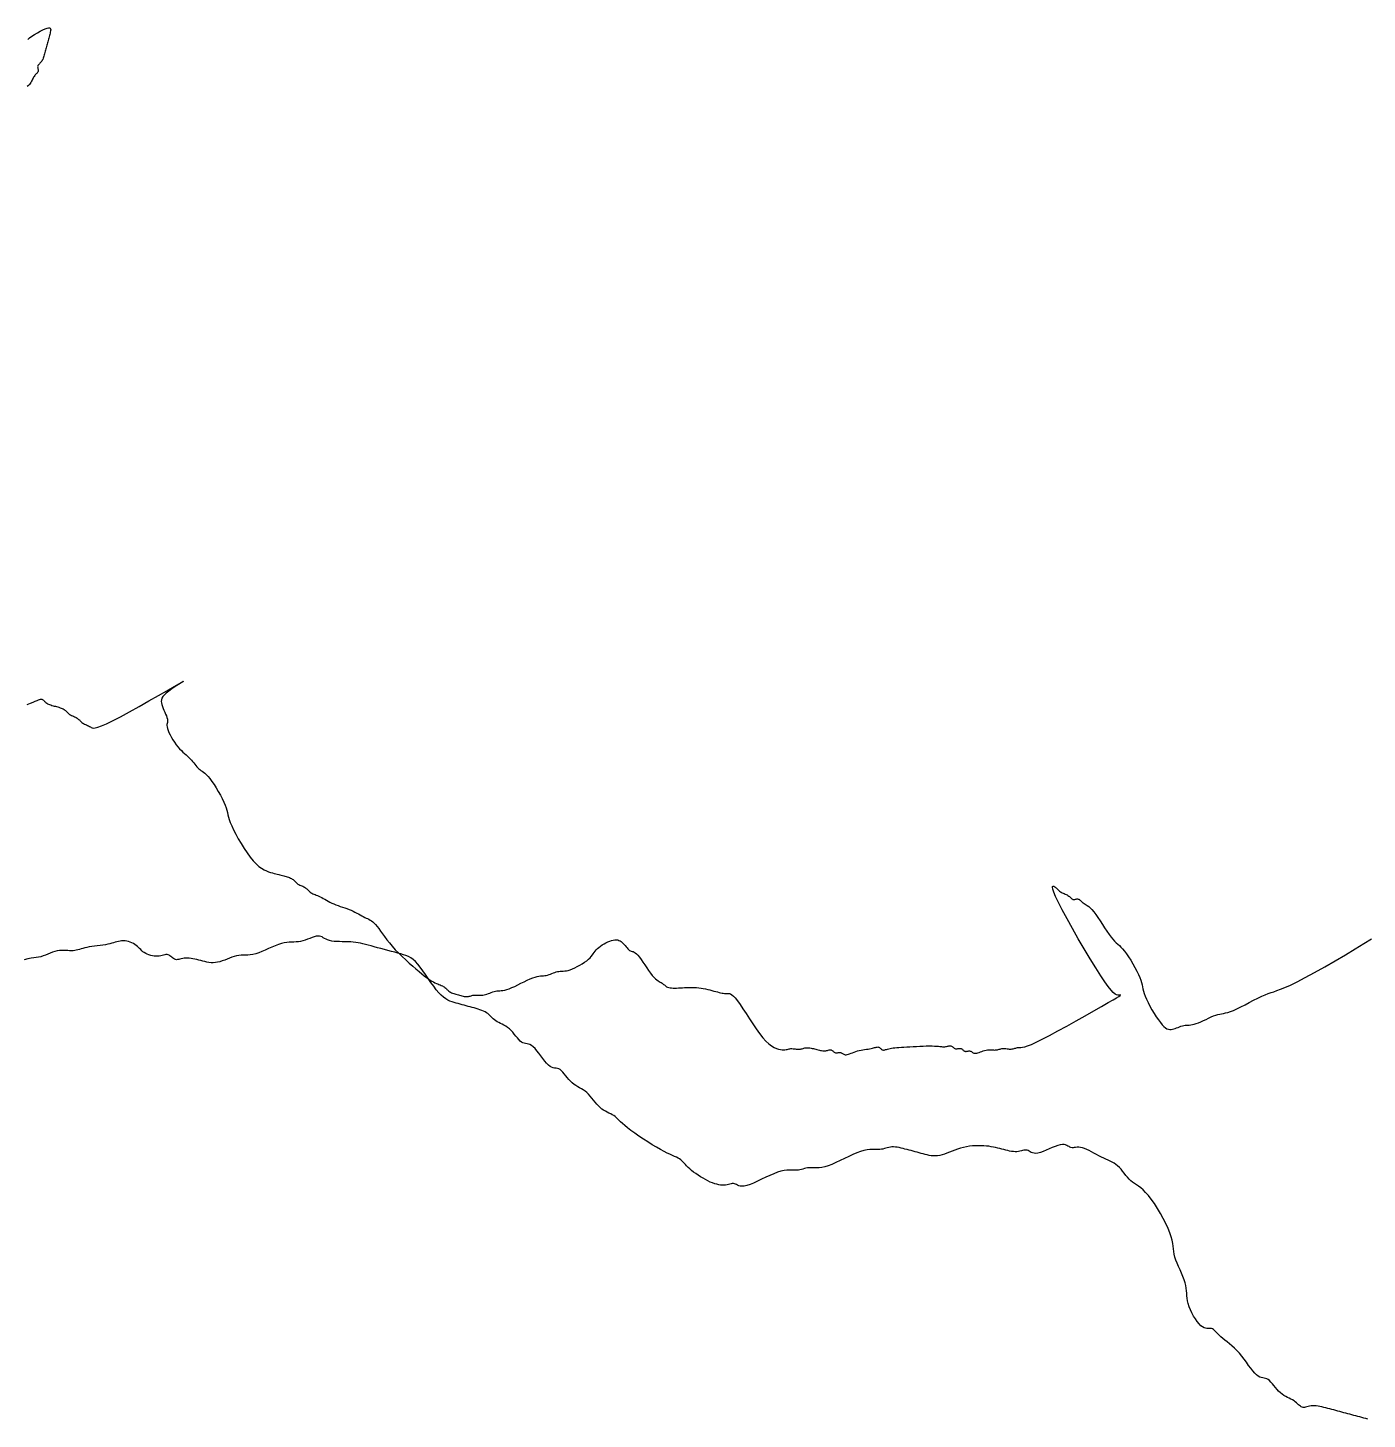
# Model space of a CAD drawing. Header units: metres. Extents: x 99558 to 100592, y 49739 to 50255.
# Drawn here: x 100033.443 to 100034.606, y 50051.975 to 50053.183 of the extents above; entities that cross this region are included whole.
import ezdxf

# ---------------------------------------------------------------- set-up
doc = ezdxf.new("R2010")
doc.units = ezdxf.units.M
doc.header["$MEASUREMENT"] = 0
doc.layers.add('Vegetation', color=100, linetype='Continuous')

# ---------------------------------------------------------------- blocks, each defined once
blk = doc.blocks.new('TREE-01')
for points in [[(65.065, 35.585), (65.015, 35.635), (64.965, 35.685), (64.915, 35.735), (64.865, 35.785), (64.815, 35.835), (64.765, 35.885), (64.715, 35.935), (64.665, 35.985), (64.615, 36.035), (64.565, 36.085), (64.515, 36.135), (64.465, 36.185), (64.415, 36.235), (64.365, 36.285), (64.315, 36.335), (64.265, 36.385), (64.215, 36.435), (64.165, 36.485), (64.115, 36.535), (64.065, 36.585), (64.015, 36.635), (63.965, 36.684), (63.915, 36.731), (63.865, 36.776), (63.815, 36.818), (63.765, 36.857), (63.715, 36.89), (63.665, 36.918), (63.615, 36.94), (63.566, 36.958), (63.518, 36.972), (63.473, 36.985), (63.431, 36.997), (63.393, 37.012), (63.359, 37.029), (63.331, 37.051), (63.309, 37.079), (63.292, 37.113), (63.277, 37.151), (63.264, 37.193), (63.252, 37.238), (63.237, 37.286), (63.22, 37.335), (63.198, 37.384), (63.17, 37.435), (63.137, 37.485), (63.102, 37.538), (63.064, 37.593), (63.027, 37.651), (62.991, 37.712), (62.959, 37.779), (62.931, 37.851), (62.909, 37.929), (62.891, 38.01), (62.877, 38.093), (62.864, 38.176), (62.851, 38.255), (62.837, 38.329), (62.82, 38.395), (62.798, 38.451), (62.77, 38.495), (62.737, 38.531), (62.701, 38.562), (62.664, 38.592), (62.627, 38.626), (62.591, 38.666), (62.559, 38.718), (62.531, 38.784), (62.509, 38.868), (62.491, 38.967), (62.477, 39.079), (62.464, 39.201), (62.451, 39.328), (62.437, 39.459), (62.419, 39.59), (62.397, 39.717), (62.369, 39.839), (62.337, 39.954), (62.301, 40.064), (62.264, 40.167), (62.227, 40.264), (62.191, 40.354), (62.158, 40.439), (62.13, 40.517), (62.108, 40.589), (62.091, 40.654), (62.077, 40.714), (62.064, 40.767), (62.051, 40.814), (62.037, 40.854), (62.019, 40.889), (61.997, 40.917), (61.969, 40.939), (61.937, 40.958), (61.901, 40.978), (61.864, 41), (61.826, 41.029), (61.791, 41.067), (61.758, 41.117), (61.73, 41.183), (61.708, 41.267), (61.693, 41.366), (61.683, 41.475), (61.68, 41.591), (61.683, 41.711), (61.693, 41.83), (61.708, 41.944), (61.73, 42.05), (61.758, 42.144), (61.791, 42.229), (61.826, 42.307), (61.864, 42.383), (61.901, 42.458), (61.937, 42.537), (61.969, 42.622), (61.997, 42.716), (62.019, 42.822), (62.037, 42.937), (62.051, 43.058), (62.064, 43.183), (62.077, 43.307), (62.091, 43.428), (62.108, 43.543), (62.13, 43.649), (62.158, 43.744), (62.191, 43.83), (62.227, 43.914), (62.264, 43.999), (62.301, 44.09), (62.337, 44.193), (62.369, 44.311), (62.397, 44.449), (62.419, 44.61), (62.435, 44.79), (62.444, 44.983), (62.447, 45.182), (62.444, 45.381), (62.435, 45.574), (62.419, 45.754), (62.397, 45.915), (62.369, 46.053), (62.337, 46.17), (62.301, 46.27), (62.264, 46.357), (62.227, 46.434), (62.191, 46.506), (62.158, 46.576), (62.13, 46.648), (62.108, 46.726), (62.091, 46.809), (62.077, 46.894), (62.064, 46.981), (62.051, 47.069), (62.037, 47.154), (62.019, 47.237), (61.997, 47.315), (61.969, 47.387), (61.936, 47.454), (61.897, 47.519), (61.855, 47.581), (61.81, 47.644), (61.763, 47.708), (61.713, 47.776), (61.664, 47.848), (61.614, 47.926), (61.564, 48.007), (61.513, 48.09), (61.463, 48.173), (61.413, 48.252), (61.363, 48.326), (61.313, 48.392), (61.263, 48.448), (61.213, 48.492), (61.164, 48.526), (61.117, 48.552), (61.072, 48.573), (61.029, 48.59), (60.991, 48.607), (60.958, 48.625), (60.93, 48.648), (60.907, 48.675), (60.888, 48.708), (60.869, 48.744), (60.846, 48.781), (60.818, 48.818), (60.78, 48.854), (60.729, 48.886), (60.663, 48.914), (60.579, 48.936), (60.482, 48.954), (60.375, 48.968), (60.263, 48.981), (60.151, 48.994), (60.044, 49.008), (59.946, 49.025), (59.863, 49.047), (59.796, 49.075), (59.746, 49.108), (59.708, 49.144), (59.679, 49.181), (59.657, 49.218), (59.637, 49.254), (59.618, 49.286), (59.596, 49.314), (59.568, 49.336), (59.534, 49.354), (59.496, 49.368), (59.454, 49.381), (59.409, 49.393), (59.361, 49.408), (59.312, 49.425), (59.262, 49.447), (59.212, 49.475), (59.162, 49.509), (59.112, 49.547), (59.062, 49.589), (59.012, 49.634), (58.962, 49.682), (58.912, 49.731), (58.862, 49.781), (58.812, 49.831), (58.761, 49.881), (58.708, 49.931), (58.654, 49.981), (58.596, 50.03), (58.534, 50.08), (58.467, 50.13), (58.395, 50.18), (58.317, 50.23), (58.234, 50.279), (58.145, 50.327), (58.053, 50.372), (57.958, 50.414), (57.86, 50.452), (57.761, 50.486), (57.661, 50.514), (57.561, 50.536), (57.462, 50.553), (57.365, 50.568), (57.27, 50.58), (57.177, 50.593), (57.089, 50.607), (57.006, 50.625), (56.928, 50.647), (56.856, 50.675), (56.789, 50.708), (56.727, 50.747), (56.669, 50.789), (56.614, 50.834), (56.562, 50.881), (56.511, 50.93), (56.461, 50.98), (56.411, 51.03), (56.361, 51.08), (56.311, 51.13), (56.261, 51.18), (56.211, 51.23), (56.161, 51.28), (56.111, 51.33), (56.061, 51.38), (56.01, 51.43), (55.96, 51.479), (55.91, 51.527), (55.86, 51.572), (55.81, 51.614), (55.76, 51.652), (55.71, 51.685), (55.66, 51.713), (55.61, 51.735), (55.56, 51.753), (55.51, 51.767), (55.46, 51.78), (55.41, 51.793), (55.36, 51.807), (55.31, 51.824), (55.26, 51.847), (55.21, 51.874), (55.157, 51.907), (55.099, 51.943), (55.035, 51.98), (54.961, 52.017), (54.876, 52.053), (54.776, 52.085), (54.66, 52.113), (54.526, 52.135), (54.378, 52.153), (54.221, 52.167), (54.059, 52.18), (53.898, 52.193), (53.741, 52.207), (53.593, 52.224), (53.459, 52.246), (53.343, 52.274), (53.243, 52.307), (53.158, 52.343), (53.084, 52.38), (53.019, 52.417), (52.962, 52.453), (52.909, 52.485), (52.859, 52.513), (52.809, 52.535), (52.759, 52.553), (52.709, 52.567), (52.659, 52.58), (52.609, 52.592), (52.559, 52.607), (52.509, 52.624), (52.459, 52.646), (52.408, 52.674), (52.355, 52.707), (52.298, 52.742), (52.233, 52.78), (52.16, 52.817), (52.074, 52.853), (51.974, 52.885), (51.858, 52.913), (51.725, 52.935), (51.578, 52.952), (51.423, 52.967), (51.266, 52.98), (51.112, 52.992), (50.967, 53.007), (50.836, 53.024), (50.724, 53.046), (50.636, 53.074), (50.569, 53.107), (50.519, 53.142), (50.482, 53.18), (50.455, 53.217), (50.434, 53.252), (50.413, 53.285), (50.391, 53.313), (50.363, 53.335), (50.329, 53.352), (50.291, 53.367), (50.249, 53.379), (50.204, 53.392), (50.156, 53.407), (50.107, 53.424), (50.057, 53.446), (50.007, 53.474), (49.957, 53.509), (49.907, 53.549), (49.857, 53.596), (49.807, 53.649), (49.757, 53.709), (49.707, 53.774), (49.657, 53.846), (49.607, 53.924), (49.558, 54.006), (49.51, 54.092), (49.465, 54.179), (49.423, 54.266), (49.385, 54.352), (49.352, 54.435), (49.324, 54.512), (49.301, 54.584), (49.284, 54.651), (49.27, 54.713), (49.257, 54.771), (49.244, 54.825), (49.23, 54.878), (49.212, 54.929), (49.19, 54.979), (49.162, 55.029), (49.128, 55.082), (49.087, 55.139), (49.04, 55.204), (48.987, 55.278), (48.927, 55.363), (48.862, 55.463), (48.79, 55.579), (48.712, 55.712), (48.63, 55.86), (48.547, 56.017), (48.465, 56.179), (48.385, 56.34), (48.312, 56.497), (48.245, 56.645), (48.19, 56.778), (48.145, 56.894), (48.111, 56.994), (48.085, 57.079), (48.065, 57.153), (48.047, 57.218), (48.03, 57.275), (48.012, 57.328), (47.989, 57.378), (47.962, 57.428), (47.929, 57.479), (47.893, 57.532), (47.856, 57.586), (47.819, 57.644), (47.783, 57.706), (47.751, 57.773), (47.723, 57.845), (47.701, 57.923), (47.683, 58.005), (47.669, 58.091), (47.656, 58.178), (47.643, 58.265), (47.629, 58.351), (47.611, 58.433), (47.589, 58.511), (47.561, 58.583), (47.529, 58.651), (47.493, 58.715), (47.456, 58.778), (47.419, 58.84), (47.383, 58.905), (47.35, 58.972), (47.322, 59.044), (47.3, 59.122), (47.283, 59.204), (47.268, 59.287), (47.256, 59.369), (47.243, 59.448), (47.229, 59.522), (47.211, 59.588), (47.189, 59.644), (47.161, 59.689), (47.129, 59.724), (47.093, 59.755), (47.056, 59.786), (47.018, 59.819), (46.983, 59.86), (46.95, 59.911), (46.922, 59.977), (46.9, 60.061), (46.883, 60.159), (46.868, 60.266), (46.856, 60.377), (46.843, 60.489), (46.828, 60.596), (46.811, 60.694), (46.789, 60.777), (46.761, 60.843), (46.728, 60.895), (46.693, 60.935), (46.655, 60.969), (46.618, 60.999), (46.582, 61.03), (46.55, 61.066), (46.522, 61.11), (46.5, 61.166), (46.482, 61.232), (46.468, 61.306), (46.455, 61.385), (46.443, 61.468), (46.428, 61.551), (46.411, 61.632), (46.389, 61.71), (46.361, 61.782), (46.328, 61.849), (46.292, 61.91), (46.255, 61.968), (46.218, 62.023), (46.182, 62.076), (46.15, 62.127), (46.122, 62.177), (46.1, 62.227), (46.082, 62.277), (46.068, 62.327), (46.055, 62.377), (46.042, 62.427), (46.028, 62.477), (46.011, 62.527), (45.988, 62.577), (45.96, 62.627), (45.927, 62.677), (45.889, 62.726), (45.847, 62.776), (45.801, 62.826), (45.754, 62.876), (45.705, 62.926), (45.655, 62.976), (45.605, 63.026), (45.555, 63.076), (45.505, 63.126), (45.455, 63.176), (45.405, 63.226), (45.355, 63.276), (45.305, 63.326), (45.255, 63.376), (45.205, 63.427), (45.156, 63.479), (45.108, 63.537), (45.063, 63.601), (45.021, 63.675), (44.983, 63.761), (44.949, 63.86), (44.921, 63.976), (44.899, 64.11), (44.882, 64.257), (44.867, 64.414), (44.854, 64.576), (44.842, 64.738), (44.827, 64.895), (44.81, 65.042), (44.788, 65.176), (44.76, 65.292), (44.725, 65.392), (44.685, 65.48), (44.638, 65.559), (44.584, 65.631), (44.525, 65.701), (44.459, 65.77), (44.387, 65.842), (44.31, 65.92), (44.227, 66.003), (44.141, 66.088), (44.054, 66.175), (43.967, 66.263), (43.881, 66.348), (43.798, 66.431), (43.72, 66.509), (43.648, 66.581), (43.581, 66.647), (43.516, 66.709), (43.454, 66.767), (43.391, 66.822), (43.327, 66.874), (43.259, 66.925), (43.187, 66.975), (43.109, 67.025), (43.027, 67.075), (42.944, 67.125), (42.862, 67.175), (42.782, 67.225), (42.708, 67.275), (42.642, 67.325), (42.587, 67.375), (42.542, 67.425), (42.507, 67.474), (42.479, 67.521), (42.453, 67.567), (42.428, 67.609), (42.399, 67.647), (42.364, 67.68), (42.32, 67.708), (42.264, 67.73), (42.198, 67.748), (42.124, 67.762), (42.045, 67.775), (41.962, 67.788), (41.879, 67.802), (41.797, 67.819), (41.719, 67.842), (41.647, 67.869), (41.579, 67.902), (41.512, 67.938), (41.444, 67.975), (41.373, 68.012), (41.297, 68.048), (41.213, 68.08), (41.119, 68.108), (41.013, 68.13), (40.898, 68.148), (40.777, 68.162), (40.652, 68.175), (40.528, 68.188), (40.406, 68.202), (40.291, 68.219), (40.185, 68.241), (40.091, 68.269), (40.007, 68.302), (39.931, 68.337), (39.86, 68.375), (39.792, 68.412), (39.726, 68.448), (39.657, 68.48), (39.585, 68.508), (39.507, 68.53), (39.424, 68.548), (39.339, 68.562), (39.251, 68.575), (39.164, 68.587), (39.078, 68.602), (38.996, 68.619), (38.918, 68.641), (38.846, 68.669), (38.779, 68.703), (38.717, 68.741), (38.659, 68.783), (38.605, 68.828), (38.552, 68.876), (38.501, 68.925), (38.451, 68.975), (38.401, 69.024), (38.351, 69.073), (38.301, 69.121), (38.251, 69.166), (38.201, 69.208), (38.151, 69.246), (38.101, 69.28), (38.051, 69.308), (38.001, 69.33), (37.952, 69.347), (37.904, 69.362), (37.859, 69.374), (37.817, 69.387), (37.779, 69.401), (37.745, 69.419), (37.717, 69.441), (37.695, 69.469), (37.678, 69.501), (37.663, 69.537), (37.651, 69.574), (37.638, 69.612), (37.623, 69.647), (37.606, 69.68), (37.584, 69.708), (37.556, 69.73), (37.522, 69.747), (37.484, 69.762), (37.442, 69.774), (37.397, 69.787), (37.349, 69.801), (37.3, 69.819), (37.25, 69.841), (37.2, 69.869), (37.151, 69.902), (37.104, 69.941), (37.059, 69.983), (37.016, 70.028), (36.978, 70.075), (36.945, 70.124), (36.917, 70.174), (36.895, 70.224), (36.877, 70.274), (36.863, 70.324), (36.85, 70.374), (36.837, 70.424), (36.823, 70.474), (36.806, 70.524), (36.783, 70.574), (36.755, 70.624), (36.722, 70.673), (36.684, 70.72), (36.642, 70.766), (36.596, 70.808), (36.549, 70.846), (36.5, 70.879), (36.45, 70.907), (36.4, 70.929), (36.349, 70.947), (36.296, 70.961), (36.241, 70.974), (36.183, 70.987), (36.122, 71.001), (36.055, 71.018), (35.983, 71.041), (35.905, 71.068), (35.822, 71.101), (35.737, 71.137), (35.649, 71.174), (35.562, 71.211), (35.476, 71.247), (35.394, 71.279), (35.316, 71.307), (35.244, 71.329), (35.177, 71.347), (35.115, 71.361), (35.057, 71.374), (35.003, 71.387), (34.95, 71.401), (34.899, 71.418), (34.849, 71.44), (34.799, 71.468), (34.748, 71.501), (34.695, 71.536), (34.641, 71.574), (34.583, 71.611), (34.521, 71.647), (34.454, 71.679), (34.382, 71.707), (34.304, 71.729), (34.222, 71.747), (34.136, 71.761), (34.049, 71.774), (33.961, 71.786), (33.876, 71.801), (33.793, 71.818), (33.715, 71.84), (33.642, 71.868), (33.567, 71.901), (33.483, 71.936), (33.382, 71.974), (33.255, 72.011)], [(-52.465, 13.725), (-52.326, 13.747), (-52.164, 13.763), (-51.988, 13.772), (-51.806, 13.775), (-51.628, 13.772), (-51.461, 13.763), (-51.315, 13.747), (-51.198, 13.725), (-51.116, 13.697), (-51.066, 13.664), (-51.045, 13.626), (-51.048, 13.584), (-51.069, 13.538), (-51.104, 13.491), (-51.149, 13.442), (-51.198, 13.392), (-51.248, 13.342), (-51.298, 13.292), (-51.348, 13.242), (-51.398, 13.192), (-51.448, 13.142), (-51.498, 13.092), (-51.548, 13.042), (-51.598, 12.992), (-51.648, 12.942), (-51.698, 12.892), (-51.748, 12.842), (-51.798, 12.792), (-51.848, 12.742), (-51.898, 12.692), (-51.948, 12.642), (-51.998, 12.592), (-52.048, 12.542), (-52.098, 12.493), (-52.148, 12.446), (-52.198, 12.401), (-52.248, 12.359), (-52.298, 12.32), (-52.348, 12.287), (-52.398, 12.259), (-52.448, 12.237), (-52.497, 12.219), (-52.545, 12.205), (-52.59, 12.192), (-52.632, 12.18), (-52.67, 12.165), (-52.704, 12.148), (-52.732, 12.126), (-52.754, 12.098), (-52.772, 12.065), (-52.786, 12.03), (-52.799, 11.992), (-52.811, 11.955), (-52.826, 11.92), (-52.843, 11.887), (-52.865, 11.859), (-52.893, 11.837), (-52.927, 11.82), (-52.965, 11.805), (-53.007, 11.793), (-53.052, 11.78), (-53.1, 11.765), (-53.149, 11.748), (-53.199, 11.726), (-53.249, 11.698), (-53.3, 11.665), (-53.352, 11.63), (-53.407, 11.593), (-53.465, 11.555), (-53.527, 11.52), (-53.594, 11.487), (-53.666, 11.459), (-53.744, 11.437), (-53.825, 11.42)], [(-71.332, -18.903), (-71.142, -18.931), (-70.982, -18.953), (-70.85, -18.971), (-70.743, -18.985), (-70.658, -18.998), (-70.592, -19.011), (-70.542, -19.025), (-70.504, -19.042), (-70.475, -19.064), (-70.453, -19.092), (-70.435, -19.126), (-70.421, -19.164), (-70.408, -19.206), (-70.395, -19.251), (-70.381, -19.299), (-70.364, -19.348), (-70.342, -19.398), (-70.314, -19.448), (-70.28, -19.498), (-70.242, -19.548), (-70.2, -19.598), (-70.155, -19.648), (-70.107, -19.698), (-70.058, -19.748), (-70.008, -19.798), (-69.958, -19.848), (-69.909, -19.898), (-69.861, -19.948), (-69.816, -19.997), (-69.774, -20.047), (-69.736, -20.097), (-69.703, -20.147), (-69.675, -20.197), (-69.652, -20.247), (-69.635, -20.297), (-69.621, -20.347), (-69.608, -20.397), (-69.595, -20.447), (-69.581, -20.497), (-69.563, -20.547), (-69.541, -20.597), (-69.513, -20.647), (-69.481, -20.697), (-69.445, -20.747), (-69.408, -20.797), (-69.37, -20.847), (-69.335, -20.897), (-69.302, -20.947), (-69.274, -20.997), (-69.252, -21.047), (-69.235, -21.097), (-69.22, -21.147), (-69.208, -21.197), (-69.195, -21.247), (-69.181, -21.297), (-69.163, -21.347), (-69.141, -21.397), (-69.113, -21.447), (-69.08, -21.497), (-69.045, -21.547), (-69.008, -21.597), (-68.97, -21.647), (-68.935, -21.697), (-68.902, -21.747), (-68.874, -21.797), (-68.85, -21.847), (-68.817, -21.896), (-68.76, -21.943), (-68.666, -21.989), (-68.518, -22.031), (-68.302, -22.069), (-68.003, -22.102), (-67.607, -22.13), (-67.106, -22.152), (-66.526, -22.169), (-65.901, -22.181), (-65.264, -22.188), (-64.649, -22.193), (-64.089, -22.196), (-63.619, -22.197), (-63.271, -22.197), (-63.07, -22.197), (-63.001, -22.198), (-63.04, -22.2), (-63.163, -22.205), (-63.345, -22.213), (-63.562, -22.225), (-63.79, -22.241), (-64.005, -22.263), (-64.187, -22.292), (-64.335, -22.327), (-64.454, -22.37), (-64.547, -22.422), (-64.618, -22.483), (-64.671, -22.554), (-64.71, -22.636), (-64.739, -22.73), (-64.761, -22.836), (-64.778, -22.95), (-64.792, -23.069), (-64.805, -23.188), (-64.818, -23.305), (-64.832, -23.414), (-64.85, -23.513), (-64.872, -23.596), (-64.9, -23.663), (-64.932, -23.716), (-64.968, -23.762), (-65.005, -23.805), (-65.043, -23.851), (-65.078, -23.906), (-65.111, -23.974), (-65.139, -24.063), (-65.161, -24.175), (-65.176, -24.307), (-65.186, -24.454), (-65.189, -24.613), (-65.186, -24.777), (-65.176, -24.944), (-65.161, -25.107), (-65.139, -25.262), (-65.111, -25.406), (-65.078, -25.539), (-65.043, -25.663), (-65.005, -25.779), (-64.968, -25.889), (-64.932, -25.994), (-64.9, -26.095), (-64.872, -26.196), (-64.85, -26.295), (-64.832, -26.394), (-64.818, -26.492), (-64.805, -26.587), (-64.792, -26.679), (-64.778, -26.767), (-64.761, -26.851), (-64.739, -26.929), (-64.711, -27.001), (-64.678, -27.072), (-64.642, -27.147), (-64.605, -27.229), (-64.568, -27.323), (-64.532, -27.435), (-64.5, -27.568), (-64.472, -27.728), (-64.45, -27.918), (-64.434, -28.13), (-64.425, -28.359), (-64.422, -28.595), (-64.425, -28.831), (-64.434, -29.059), (-64.45, -29.272), (-64.472, -29.461), (-64.5, -29.622), (-64.532, -29.761), (-64.568, -29.888), (-64.605, -30.011), (-64.642, -30.141), (-64.678, -30.286), (-64.711, -30.456), (-64.739, -30.661), (-64.76, -30.906), (-64.775, -31.185), (-64.782, -31.487), (-64.78, -31.802), (-64.769, -32.121), (-64.748, -32.432), (-64.716, -32.726), (-64.672, -32.993), (-64.616, -33.225), (-64.55, -33.423), (-64.476, -33.592), (-64.397, -33.735), (-64.314, -33.856), (-64.231, -33.959), (-64.149, -34.048), (-64.071, -34.126), (-63.999, -34.198), (-63.933, -34.265), (-63.871, -34.327), (-63.813, -34.385), (-63.758, -34.439), (-63.706, -34.492), (-63.655, -34.543), (-63.605, -34.593), (-63.555, -34.643), (-63.506, -34.693), (-63.458, -34.743), (-63.413, -34.793), (-63.371, -34.843), (-63.333, -34.893), (-63.299, -34.943), (-63.271, -34.993), (-63.249, -35.043), (-63.231, -35.093), (-63.217, -35.143), (-63.204, -35.193), (-63.192, -35.243), (-63.177, -35.293), (-63.16, -35.343), (-63.138, -35.393), (-63.11, -35.443), (-63.077, -35.493), (-63.041, -35.543), (-63.004, -35.593), (-62.967, -35.643), (-62.931, -35.693), (-62.899, -35.743), (-62.871, -35.793), (-62.849, -35.843), (-62.831, -35.892), (-62.817, -35.942), (-62.804, -35.992), (-62.791, -36.042), (-62.777, -36.092), (-62.76, -36.142), (-62.737, -36.192), (-62.709, -36.243), (-62.676, -36.293), (-62.638, -36.346), (-62.596, -36.401), (-62.55, -36.459), (-62.503, -36.52), (-62.454, -36.587), (-62.404, -36.659), (-62.354, -36.737), (-62.303, -36.82), (-62.25, -36.908), (-62.195, -37), (-62.137, -37.096), (-62.076, -37.193), (-62.009, -37.292), (-61.937, -37.392), (-61.859, -37.492), (-61.776, -37.592), (-61.691, -37.692), (-61.603, -37.792), (-61.516, -37.892), (-61.43, -37.992), (-61.348, -38.092), (-61.27, -38.192), (-61.198, -38.292), (-61.131, -38.391), (-61.069, -38.488), (-61.011, -38.583), (-60.957, -38.675), (-60.904, -38.763), (-60.853, -38.847), (-60.803, -38.925), (-60.753, -38.997), (-60.704, -39.066), (-60.656, -39.136), (-60.611, -39.208), (-60.569, -39.287), (-60.531, -39.375), (-60.498, -39.475), (-60.47, -39.591), (-60.447, -39.726), (-60.429, -39.878), (-60.412, -40.047), (-60.394, -40.233), (-60.374, -40.434), (-60.348, -40.65), (-60.314, -40.881), (-60.269, -41.124), (-60.214, -41.38), (-60.147, -41.643), (-60.074, -41.909), (-59.994, -42.174), (-59.912, -42.432), (-59.829, -42.68), (-59.747, -42.912), (-59.669, -43.124), (-59.597, -43.311), (-59.53, -43.477), (-59.469, -43.621), (-59.411, -43.748), (-59.356, -43.86), (-59.303, -43.958), (-59.252, -44.045), (-59.202, -44.123), (-59.152, -44.195), (-59.103, -44.262), (-59.056, -44.324), (-59.01, -44.381), (-58.968, -44.436), (-58.93, -44.489), (-58.897, -44.54), (-58.869, -44.59), (-58.847, -44.64), (-58.829, -44.69), (-58.815, -44.74), (-58.802, -44.79), (-58.789, -44.84), (-58.775, -44.89), (-58.757, -44.94), (-58.735, -44.99), (-58.707, -45.04), (-58.674, -45.09), (-58.636, -45.14), (-58.594, -45.19), (-58.548, -45.24), (-58.501, -45.29), (-58.452, -45.34), (-58.402, -45.39), (-58.352, -45.439), (-58.302, -45.488), (-58.252, -45.536), (-58.202, -45.581), (-58.152, -45.623), (-58.102, -45.661), (-58.052, -45.695), (-58.002, -45.723), (-57.951, -45.745), (-57.901, -45.762), (-57.851, -45.777), (-57.801, -45.789), (-57.751, -45.802), (-57.701, -45.816), (-57.651, -45.834), (-57.601, -45.856), (-57.551, -45.884), (-57.5, -45.916), (-57.448, -45.952), (-57.393, -45.989), (-57.335, -46.027), (-57.273, -46.062), (-57.206, -46.095), (-57.134, -46.123), (-57.056, -46.145), (-56.974, -46.162), (-56.888, -46.176), (-56.801, -46.189), (-56.714, -46.202), (-56.628, -46.216), (-56.545, -46.234), (-56.467, -46.256), (-56.395, -46.284), (-56.325, -46.316), (-56.253, -46.352), (-56.176, -46.389), (-56.089, -46.426), (-55.989, -46.462), (-55.872, -46.495), (-55.734, -46.522), (-55.572, -46.545), (-55.392, -46.562), (-55.199, -46.576), (-55, -46.589), (-54.801, -46.602), (-54.608, -46.616), (-54.428, -46.634), (-54.266, -46.656), (-54.128, -46.684), (-54.011, -46.716), (-53.911, -46.752), (-53.824, -46.789), (-53.747, -46.826), (-53.675, -46.862), (-53.605, -46.894), (-53.532, -46.922), (-53.455, -46.944), (-53.372, -46.962), (-53.286, -46.976), (-53.199, -46.989), (-53.112, -47.002), (-53.026, -47.016), (-52.943, -47.034), (-52.865, -47.056), (-52.793, -47.084), (-52.724, -47.116), (-52.654, -47.152), (-52.582, -47.189), (-52.503, -47.226), (-52.415, -47.262), (-52.315, -47.294), (-52.198, -47.322), (-52.065, -47.344), (-51.917, -47.36), (-51.76, -47.369), (-51.598, -47.372), (-51.436, -47.369), (-51.279, -47.36), (-51.131, -47.344), (-50.998, -47.322), (-50.881, -47.294), (-50.78, -47.262), (-50.689, -47.226), (-50.606, -47.189), (-50.525, -47.152), (-50.444, -47.116), (-50.358, -47.084), (-50.264, -47.056), (-50.158, -47.034), (-50.043, -47.018), (-49.922, -47.009), (-49.797, -47.006), (-49.673, -47.009), (-49.551, -47.018), (-49.436, -47.034), (-49.33, -47.056), (-49.236, -47.084), (-49.154, -47.118), (-49.083, -47.159), (-49.022, -47.206), (-48.97, -47.259), (-48.927, -47.318), (-48.891, -47.384), (-48.863, -47.456), (-48.841, -47.533), (-48.824, -47.615), (-48.809, -47.698), (-48.797, -47.78), (-48.784, -47.86), (-48.769, -47.933), (-48.752, -47.999), (-48.73, -48.055), (-48.702, -48.1), (-48.669, -48.138), (-48.634, -48.174), (-48.596, -48.214), (-48.559, -48.263), (-48.523, -48.327), (-48.491, -48.412), (-48.463, -48.522), (-48.441, -48.661), (-48.423, -48.825), (-48.409, -49.006), (-48.396, -49.197), (-48.384, -49.391), (-48.369, -49.581), (-48.352, -49.76), (-48.33, -49.921), (-48.302, -50.059), (-48.269, -50.175), (-48.233, -50.273), (-48.196, -50.355), (-48.159, -50.424), (-48.123, -50.484), (-48.091, -50.537), (-48.063, -50.588), (-48.04, -50.638), (-48.022, -50.688), (-48.005, -50.738), (-47.988, -50.788), (-47.967, -50.838), (-47.941, -50.888), (-47.907, -50.938), (-47.863, -50.988), (-47.807, -51.038), (-47.74, -51.088), (-47.663, -51.138), (-47.579, -51.188), (-47.489, -51.238), (-47.394, -51.288), (-47.295, -51.338), (-47.196, -51.388), (-47.096, -51.438), (-46.996, -51.489), (-46.895, -51.541), (-46.795, -51.596), (-46.695, -51.654), (-46.595, -51.716), (-46.495, -51.782), (-46.395, -51.854), (-46.295, -51.932), (-46.196, -52.015), (-46.099, -52.1), (-46.003, -52.187), (-45.911, -52.275), (-45.823, -52.36), (-45.74, -52.443), (-45.661, -52.521), (-45.589, -52.592), (-45.523, -52.658), (-45.461, -52.717), (-45.403, -52.771), (-45.348, -52.817), (-45.296, -52.858), (-45.245, -52.892), (-45.195, -52.92), (-45.145, -52.944), (-45.096, -52.968), (-45.048, -53.002), (-45.003, -53.054), (-44.961, -53.13), (-44.923, -53.239), (-44.889, -53.389), (-44.861, -53.587), (-44.839, -53.838), (-44.82, -54.133), (-44.804, -54.459), (-44.786, -54.803), (-44.765, -55.154), (-44.739, -55.499), (-44.705, -55.825), (-44.661, -56.119), (-44.605, -56.373), (-44.539, -56.587), (-44.465, -56.765), (-44.386, -56.911), (-44.303, -57.029), (-44.22, -57.122), (-44.138, -57.196), (-44.061, -57.252), (-43.989, -57.297), (-43.922, -57.331), (-43.86, -57.357), (-43.802, -57.377), (-43.747, -57.395), (-43.695, -57.412), (-43.644, -57.43), (-43.594, -57.452), (-43.544, -57.48), (-43.494, -57.513), (-43.444, -57.548), (-43.394, -57.586), (-43.344, -57.623), (-43.294, -57.659), (-43.243, -57.691), (-43.193, -57.719), (-43.143, -57.741), (-43.093, -57.759), (-43.043, -57.773), (-42.993, -57.786), (-42.943, -57.798), (-42.893, -57.813), (-42.843, -57.83), (-42.793, -57.852), (-42.743, -57.88), (-42.693, -57.914), (-42.643, -57.952), (-42.593, -57.994), (-42.543, -58.039), (-42.493, -58.087), (-42.443, -58.136), (-42.393, -58.185), (-42.343, -58.235), (-42.293, -58.284), (-42.243, -58.332), (-42.193, -58.377), (-42.143, -58.419), (-42.093, -58.457), (-42.043, -58.491), (-41.993, -58.519), (-41.943, -58.541), (-41.894, -58.558), (-41.846, -58.573), (-41.801, -58.585), (-41.759, -58.598), (-41.721, -58.612), (-41.687, -58.63), (-41.659, -58.652), (-41.637, -58.68), (-41.62, -58.712), (-41.605, -58.748), (-41.593, -58.785), (-41.58, -58.823), (-41.565, -58.858), (-41.548, -58.891), (-41.526, -58.919), (-41.498, -58.941), (-41.465, -58.958), (-41.43, -58.972), (-41.392, -58.985), (-41.355, -58.998), (-41.32, -59.012), (-41.287, -59.03), (-41.259, -59.052), (-41.237, -59.08), (-41.218, -59.112), (-41.202, -59.148), (-41.184, -59.185), (-41.163, -59.222), (-41.137, -59.258), (-41.103, -59.291), (-41.059, -59.318), (-41.003, -59.341), (-40.936, -59.358), (-40.86, -59.372), (-40.775, -59.385), (-40.685, -59.398), (-40.59, -59.412), (-40.492, -59.43), (-40.392, -59.452), (-40.292, -59.48), (-40.193, -59.512), (-40.095, -59.548), (-40, -59.585), (-39.908, -59.622), (-39.82, -59.658), (-39.736, -59.69), (-39.658, -59.718), (-39.586, -59.74), (-39.521, -59.758), (-39.461, -59.772), (-39.408, -59.785), (-39.361, -59.798), (-39.321, -59.812), (-39.286, -59.829), (-39.258, -59.852), (-39.236, -59.879), (-39.218, -59.912), (-39.204, -59.948), (-39.191, -59.985), (-39.179, -60.022), (-39.164, -60.058), (-39.147, -60.09), (-39.125, -60.118), (-39.096, -60.14), (-39.062, -60.158), (-39.021, -60.172), (-38.975, -60.185), (-38.921, -60.198), (-38.862, -60.212), (-38.796, -60.229), (-38.724, -60.251), (-38.646, -60.28), (-38.561, -60.314), (-38.468, -60.355), (-38.366, -60.401), (-38.255, -60.455), (-38.133, -60.514), (-38.001, -60.58), (-37.857, -60.651), (-37.702, -60.729), (-37.537, -60.812), (-37.368, -60.897), (-37.199, -60.985), (-37.032, -61.072), (-36.872, -61.157), (-36.724, -61.24), (-36.59, -61.318), (-36.474, -61.39), (-36.374, -61.455), (-36.289, -61.515), (-36.215, -61.568), (-36.15, -61.615), (-36.093, -61.655), (-36.04, -61.69), (-35.99, -61.718), (-35.94, -61.74), (-35.891, -61.757), (-35.843, -61.772), (-35.798, -61.784), (-35.756, -61.797), (-35.718, -61.811), (-35.684, -61.829), (-35.656, -61.851), (-35.634, -61.879), (-35.616, -61.911), (-35.602, -61.947), (-35.589, -61.984), (-35.577, -62.022), (-35.562, -62.057), (-35.545, -62.09), (-35.523, -62.118), (-35.495, -62.14), (-35.462, -62.157), (-35.426, -62.171), (-35.389, -62.184), (-35.352, -62.197), (-35.316, -62.211), (-35.284, -62.229), (-35.256, -62.251), (-35.234, -62.279), (-35.216, -62.311), (-35.202, -62.347), (-35.189, -62.384), (-35.176, -62.421), (-35.162, -62.457), (-35.145, -62.49), (-35.122, -62.517), (-35.095, -62.54), (-35.062, -62.557), (-35.026, -62.571), (-34.989, -62.584), (-34.952, -62.597), (-34.916, -62.611), (-34.883, -62.629), (-34.856, -62.651), (-34.833, -62.679), (-34.815, -62.711), (-34.798, -62.747), (-34.781, -62.784), (-34.76, -62.821), (-34.734, -62.857), (-34.7, -62.889), (-34.655, -62.917), (-34.6, -62.939), (-34.534, -62.957), (-34.46, -62.971), (-34.38, -62.984), (-34.298, -62.997), (-34.215, -63.011), (-34.133, -63.028), (-34.055, -63.051), (-33.983, -63.078), (-33.917, -63.111), (-33.855, -63.147), (-33.797, -63.184), (-33.742, -63.221), (-33.689, -63.257), (-33.638, -63.289), (-33.588, -63.317), (-33.538, -63.339), (-33.488, -63.357), (-33.438, -63.371), (-33.388, -63.384), (-33.338, -63.397), (-33.288, -63.411), (-33.238, -63.428), (-33.188, -63.45), (-33.138, -63.478), (-33.088, -63.511), (-33.038, -63.547), (-32.988, -63.584), (-32.938, -63.621), (-32.888, -63.657), (-32.838, -63.689), (-32.788, -63.717), (-32.738, -63.739), (-32.688, -63.757), (-32.638, -63.771), (-32.588, -63.784), (-32.538, -63.796), (-32.488, -63.811), (-32.438, -63.828), (-32.388, -63.85), (-32.336, -63.878), (-32.272, -63.911), (-32.185, -63.946), (-32.062, -63.984), (-31.893, -64.021), (-31.665, -64.057), (-31.367, -64.089), (-30.987, -64.117), (-30.519, -64.139), (-29.982, -64.155), (-29.402, -64.167), (-28.802, -64.175), (-28.209, -64.18), (-27.648, -64.183), (-27.142, -64.183), (-26.718, -64.184), (-26.394, -64.183), (-26.162, -64.183), (-26.011, -64.18), (-25.926, -64.175), (-25.894, -64.167), (-25.902, -64.155), (-25.936, -64.139), (-25.984, -64.117), (-26.034, -64.087), (-26.083, -64.038), (-26.131, -63.958), (-26.176, -63.834), (-26.218, -63.654), (-26.256, -63.405), (-26.29, -63.075), (-26.318, -62.651), (-26.34, -62.127), (-26.355, -61.526), (-26.365, -60.875), (-26.368, -60.202), (-26.365, -59.535), (-26.355, -58.902), (-26.34, -58.332), (-26.318, -57.852), (-26.29, -57.484), (-26.257, -57.22), (-26.221, -57.045), (-26.184, -56.944), (-26.147, -56.903), (-26.111, -56.906), (-26.079, -56.938), (-26.051, -56.986), (-26.029, -57.036), (-26.011, -57.086), (-25.997, -57.136), (-25.984, -57.186), (-25.971, -57.236), (-25.957, -57.286), (-25.94, -57.336), (-25.917, -57.386), (-25.89, -57.436), (-25.857, -57.486), (-25.821, -57.536), (-25.784, -57.586), (-25.747, -57.636), (-25.711, -57.686), (-25.678, -57.736), (-25.651, -57.786), (-25.628, -57.835), (-25.611, -57.885), (-25.597, -57.932), (-25.584, -57.977), (-25.571, -58.019), (-25.557, -58.057), (-25.539, -58.091), (-25.517, -58.119), (-25.489, -58.141), (-25.457, -58.158), (-25.421, -58.173), (-25.384, -58.185), (-25.347, -58.198), (-25.311, -58.213), (-25.278, -58.23), (-25.25, -58.252), (-25.228, -58.28), (-25.211, -58.314), (-25.196, -58.352), (-25.184, -58.394), (-25.171, -58.439), (-25.157, -58.486), (-25.139, -58.535), (-25.117, -58.585), (-25.089, -58.636), (-25.057, -58.691), (-25.021, -58.753), (-24.984, -58.827), (-24.946, -58.917), (-24.911, -59.026), (-24.878, -59.158), (-24.85, -59.318), (-24.828, -59.508), (-24.811, -59.72), (-24.796, -59.949), (-24.783, -60.185), (-24.771, -60.421), (-24.756, -60.649), (-24.739, -60.862), (-24.717, -61.051), (-24.689, -61.212), (-24.656, -61.349), (-24.621, -61.471), (-24.583, -61.584), (-24.546, -61.698), (-24.51, -61.82), (-24.478, -61.957), (-24.45, -62.118), (-24.428, -62.307), (-24.412, -62.52), (-24.403, -62.748), (-24.4, -62.984), (-24.403, -63.22), (-24.412, -63.448), (-24.428, -63.661), (-24.45, -63.85), (-24.478, -64.011), (-24.51, -64.148), (-24.546, -64.27), (-24.583, -64.384), (-24.621, -64.497), (-24.656, -64.619), (-24.689, -64.756), (-24.717, -64.917), (-24.739, -65.106), (-24.754, -65.319), (-24.764, -65.547), (-24.767, -65.783), (-24.764, -66.019), (-24.754, -66.248), (-24.739, -66.46), (-24.717, -66.649), (-24.689, -66.809), (-24.654, -66.941), (-24.614, -67.048), (-24.567, -67.133), (-24.514, -67.199), (-24.454, -67.249), (-24.388, -67.287), (-24.317, -67.316), (-24.239, -67.338), (-24.156, -67.356), (-24.07, -67.37), (-23.983, -67.383), (-23.896, -67.395), (-23.81, -67.41), (-23.727, -67.427), (-23.65, -67.449), (-23.577, -67.477), (-23.508, -67.51), (-23.438, -67.545), (-23.366, -67.583), (-23.287, -67.62), (-23.199, -67.655), (-23.099, -67.688), (-22.982, -67.716), (-22.849, -67.738), (-22.701, -67.755), (-22.544, -67.77), (-22.382, -67.782), (-22.22, -67.795), (-22.063, -67.81), (-21.915, -67.827), (-21.782, -67.849), (-21.665, -67.877), (-21.56, -67.91), (-21.459, -67.945), (-21.357, -67.982), (-21.244, -68.02), (-21.116, -68.055), (-20.964, -68.088), (-20.781, -68.116), (-20.564, -68.138), (-20.319, -68.155), (-20.054, -68.17), (-19.781, -68.182), (-19.507, -68.195), (-19.243, -68.209), (-18.997, -68.227), (-18.78, -68.249), (-18.596, -68.277), (-18.431, -68.309), (-18.268, -68.345), (-18.088, -68.382), (-17.874, -68.419), (-17.608, -68.455), (-17.271, -68.488), (-16.846, -68.516), (-16.322, -68.537), (-15.719, -68.553), (-15.065, -68.562), (-14.386, -68.566), (-13.711, -68.562), (-13.066, -68.553), (-12.478, -68.537), (-11.976, -68.516)]]:
    blk.add_lwpolyline(points)

msp = doc.modelspace()

# ---------------------------------------------------------------- block references
at = {"layer": 'Vegetation', "color": 0}
for p, xscale, yscale, zscale, rotation in [((100034.2439, 50053.3931), 0.01531683116060387, 0.01531683116060387, 0.01531683116060387, 30.00000000000242), ((100033.6235, 50050.3601), 0.0255, 0.0255, 0.0255, 30.00000000000241)]:
    msp.add_blockref('TREE-01', p, dxfattribs=dict(at, xscale=xscale, yscale=yscale, zscale=zscale, rotation=rotation))

doc.saveas('drawing.dxf')
